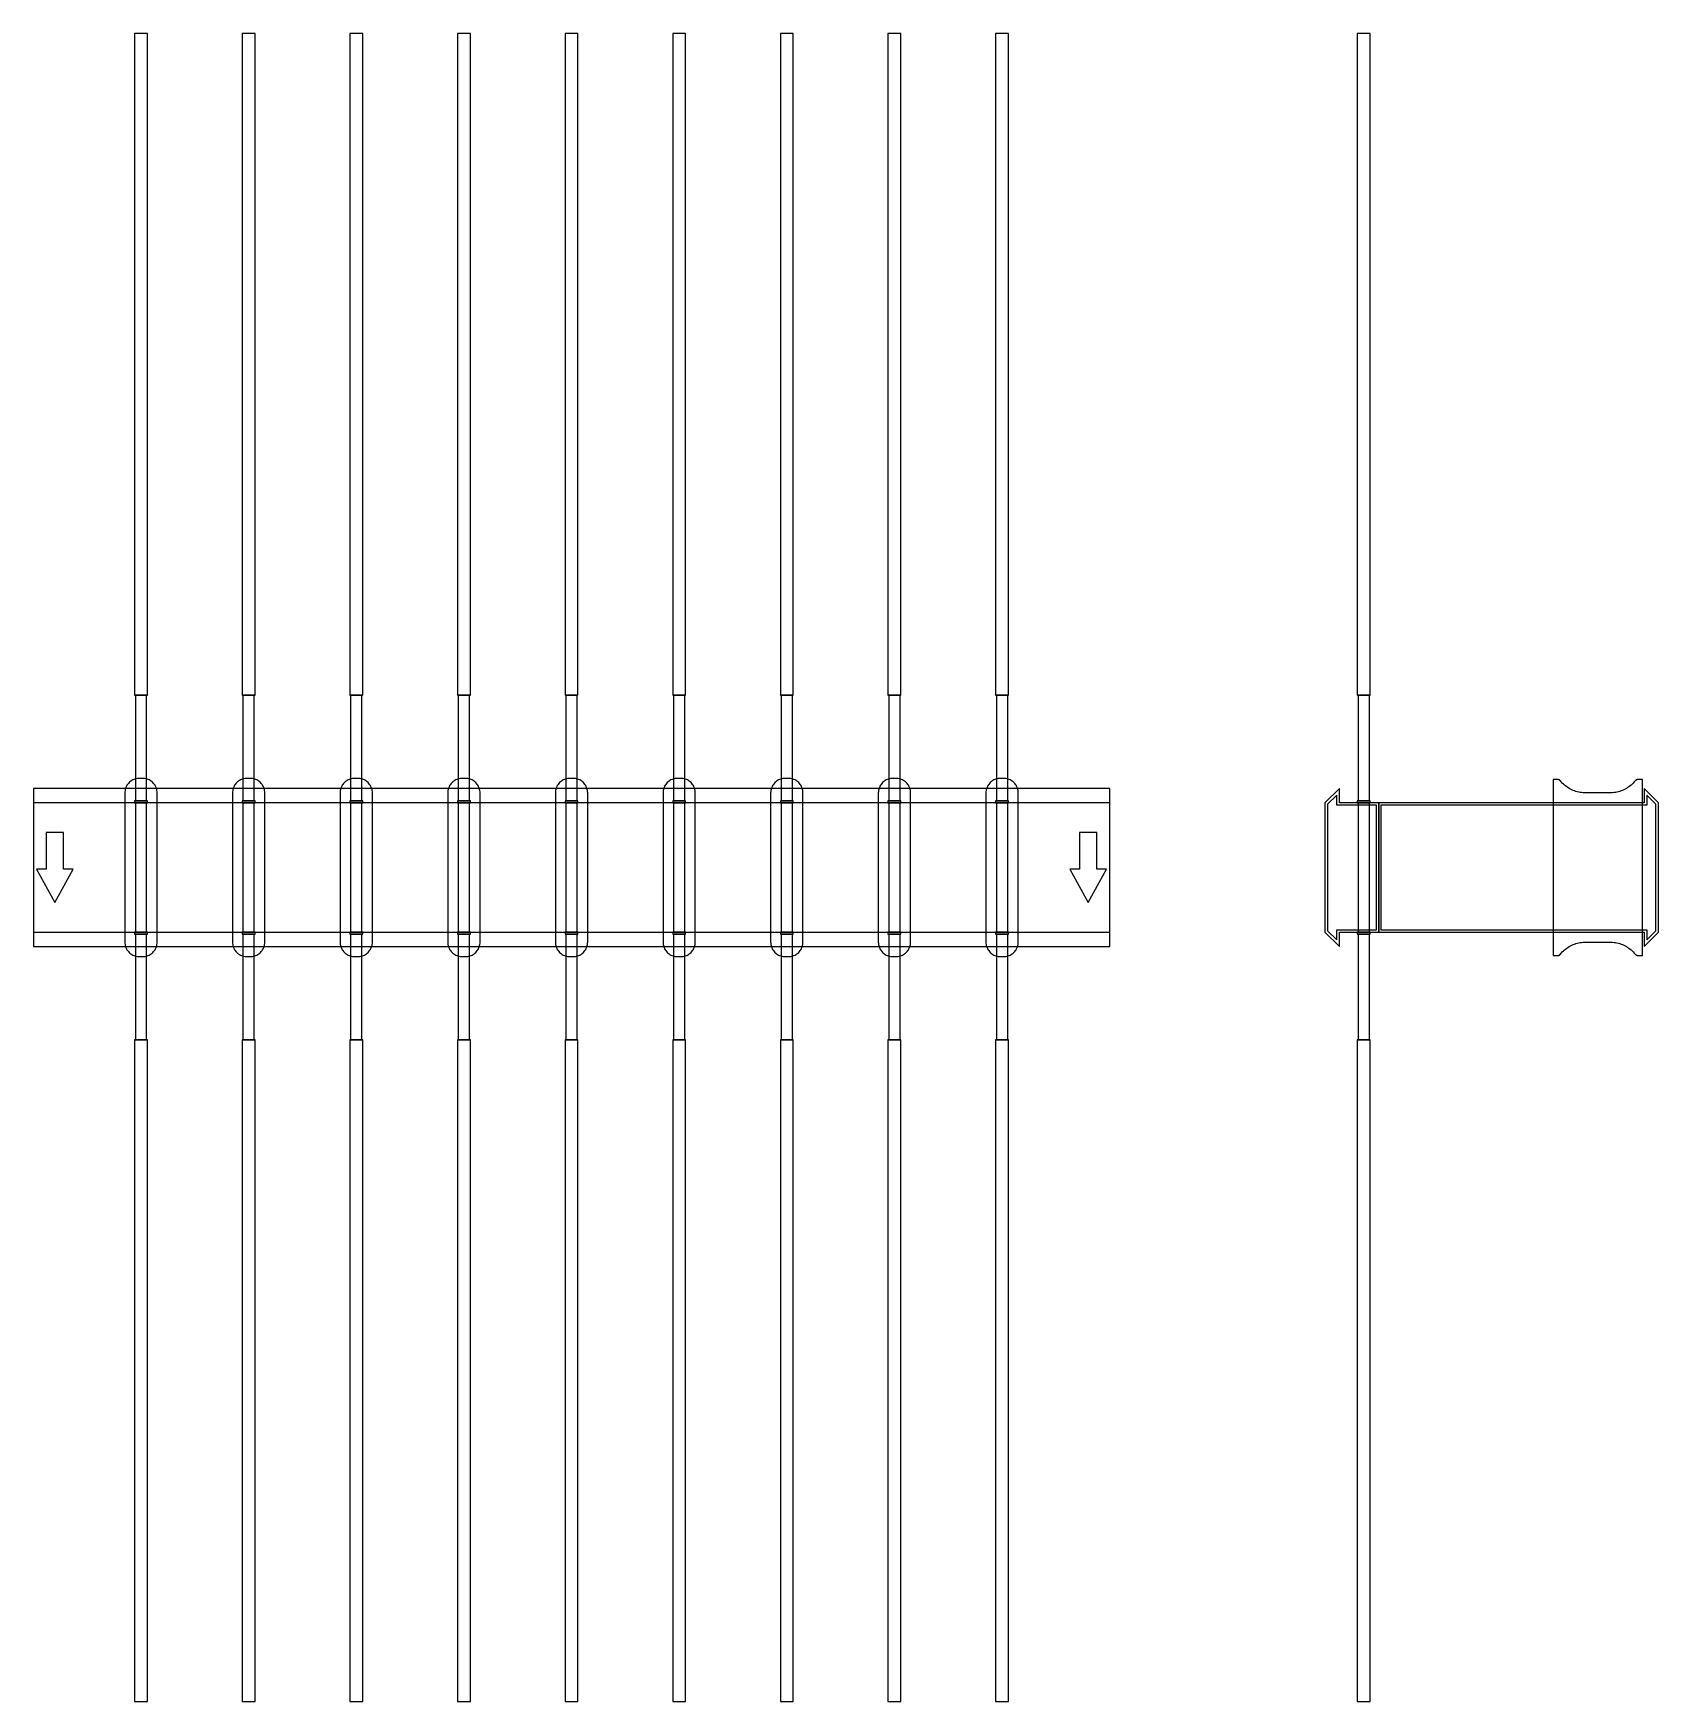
# Model space of a CAD drawing. Extents: x 0 to 1510, y -775 to 775.
import ezdxf

# ---------------------------------------------------------------- set-up
doc = ezdxf.new("R2010")
doc.units = 0
doc.layers.add('Halfen', color=7, linetype='CONTINUOUS')

msp = doc.modelspace()

# ---------------------------------------------------------------- linework, layer by layer
at = {"layer": 'Halfen', "color": 7}
for points in [[(106, 160), (106, 775), (94, 775), (94, 160)], [(206, 160), (206, 775), (194, 775), (194, 160)], [(306, 160), (306, 775), (294, 775), (294, 160)], [(406, 160), (406, 775), (394, 775), (394, 160)], [(506, 160), (506, 775), (494, 775), (494, 160)], [(606, 160), (606, 775), (594, 775), (594, 160)], [(706, 160), (706, 775), (694, 775), (694, 160)], [(806, 160), (806, 775), (794, 775), (794, 160)], [(906, 160), (906, 775), (894, 775), (894, 160)], [(1242, 160), (1242, 775), (1230, 775), (1230, 160)], [(105.25, 62), (105.25, 160), (94.75, 160), (94.75, 62)], [(205.25, 62), (205.25, 160), (194.75, 160), (194.75, 62)], [(305.25, 62), (305.25, 160), (294.75, 160), (294.75, 62)], [(405.25, 62), (405.25, 160), (394.75, 160), (394.75, 62)], [(505.25, 62), (505.25, 160), (494.75, 160), (494.75, 62)], [(605.25, 62), (605.25, 160), (594.75, 160), (594.75, 62)], [(705.25, 62), (705.25, 160), (694.75, 160), (694.75, 62)], [(805.25, 62), (805.25, 160), (794.75, 160), (794.75, 62)], [(905.25, 62), (905.25, 160), (894.75, 160), (894.75, 62)], [(1241.25, 62), (1241.25, 160), (1230.75, 160), (1230.75, 62)], [(115, -69.3), (115, -56.8), (115, 69.3), (114.958, 70.359), (114.834, 71.412), (114.627, 72.452), (114.339, 73.472), (113.972, 74.466), (113.529, 75.429), (113.011, 76.354), (112.422, 77.235), (111.765, 78.068), (111.046, 78.846), (110.268, 79.565), (109.435, 80.222), (108.554, 80.811), (107.629, 81.329), (106.666, 81.772), (105.672, 82.139), (104.652, 82.427), (103.612, 82.634), (102.559, 82.758), (101.5, 82.8), (98.5, 82.8), (97.441, 82.758), (96.388, 82.634), (95.348, 82.427), (94.328, 82.139), (93.334, 81.772), (92.371, 81.329), (91.446, 80.811), (90.565, 80.222), (89.732, 79.565), (88.954, 78.846), (88.235, 78.068), (87.578, 77.235), (86.989, 76.354), (86.471, 75.429), (86.028, 74.466), (85.661, 73.472), (85.373, 72.452), (85.166, 71.412), (85.042, 70.359), (85, 69.3), (85, -56.8), (85, -69.3), (85.042, -70.359), (85.166, -71.412), (85.373, -72.452), (85.661, -73.472), (86.028, -74.466), (86.471, -75.429), (86.989, -76.354), (87.578, -77.235), (88.235, -78.068), (88.954, -78.846), (89.732, -79.565), (90.565, -80.222), (91.446, -80.811), (92.371, -81.329), (93.334, -81.772), (94.328, -82.139), (95.348, -82.427), (96.388, -82.634), (97.441, -82.758), (98.5, -82.8), (101.5, -82.8), (102.559, -82.758), (103.612, -82.634), (104.652, -82.427), (105.672, -82.139), (106.666, -81.772), (107.629, -81.329), (108.554, -80.811), (109.435, -80.222), (110.268, -79.565), (111.046, -78.846), (111.765, -78.068), (112.422, -77.235), (113.011, -76.354), (113.529, -75.429), (113.972, -74.466), (114.339, -73.472), (114.627, -72.452), (114.834, -71.412), (114.958, -70.359), (115, -69.3)], [(215, -69.3), (215, -56.8), (215, 69.3), (214.958, 70.359), (214.834, 71.412), (214.627, 72.452), (214.339, 73.472), (213.972, 74.466), (213.529, 75.429), (213.011, 76.354), (212.422, 77.235), (211.765, 78.068), (211.046, 78.846), (210.268, 79.565), (209.435, 80.222), (208.554, 80.811), (207.629, 81.329), (206.666, 81.772), (205.672, 82.139), (204.652, 82.427), (203.612, 82.634), (202.559, 82.758), (201.5, 82.8), (198.5, 82.8), (197.441, 82.758), (196.388, 82.634), (195.348, 82.427), (194.328, 82.139), (193.334, 81.772), (192.371, 81.329), (191.446, 80.811), (190.565, 80.222), (189.732, 79.565), (188.954, 78.846), (188.235, 78.068), (187.578, 77.235), (186.989, 76.354), (186.471, 75.429), (186.028, 74.466), (185.661, 73.472), (185.373, 72.452), (185.166, 71.412), (185.042, 70.359), (185, 69.3), (185, -56.8), (185, -69.3), (185.042, -70.359), (185.166, -71.412), (185.373, -72.452), (185.661, -73.472), (186.028, -74.466), (186.471, -75.429), (186.989, -76.354), (187.578, -77.235), (188.235, -78.068), (188.954, -78.846), (189.732, -79.565), (190.565, -80.222), (191.446, -80.811), (192.371, -81.329), (193.334, -81.772), (194.328, -82.139), (195.348, -82.427), (196.388, -82.634), (197.441, -82.758), (198.5, -82.8), (201.5, -82.8), (202.559, -82.758), (203.612, -82.634), (204.652, -82.427), (205.672, -82.139), (206.666, -81.772), (207.629, -81.329), (208.554, -80.811), (209.435, -80.222), (210.268, -79.565), (211.046, -78.846), (211.765, -78.068), (212.422, -77.235), (213.011, -76.354), (213.529, -75.429), (213.972, -74.466), (214.339, -73.472), (214.627, -72.452), (214.834, -71.412), (214.958, -70.359), (215, -69.3)], [(315, -69.3), (315, -56.8), (315, 69.3), (314.958, 70.359), (314.834, 71.412), (314.627, 72.452), (314.339, 73.472), (313.972, 74.466), (313.529, 75.429), (313.011, 76.354), (312.422, 77.235), (311.765, 78.068), (311.046, 78.846), (310.268, 79.565), (309.435, 80.222), (308.554, 80.811), (307.629, 81.329), (306.666, 81.772), (305.672, 82.139), (304.652, 82.427), (303.612, 82.634), (302.559, 82.758), (301.5, 82.8), (298.5, 82.8), (297.441, 82.758), (296.388, 82.634), (295.348, 82.427), (294.328, 82.139), (293.334, 81.772), (292.371, 81.329), (291.446, 80.811), (290.565, 80.222), (289.732, 79.565), (288.954, 78.846), (288.235, 78.068), (287.578, 77.235), (286.989, 76.354), (286.471, 75.429), (286.028, 74.466), (285.661, 73.472), (285.373, 72.452), (285.166, 71.412), (285.042, 70.359), (285, 69.3), (285, -56.8), (285, -69.3), (285.042, -70.359), (285.166, -71.412), (285.373, -72.452), (285.661, -73.472), (286.028, -74.466), (286.471, -75.429), (286.989, -76.354), (287.578, -77.235), (288.235, -78.068), (288.954, -78.846), (289.732, -79.565), (290.565, -80.222), (291.446, -80.811), (292.371, -81.329), (293.334, -81.772), (294.328, -82.139), (295.348, -82.427), (296.388, -82.634), (297.441, -82.758), (298.5, -82.8), (301.5, -82.8), (302.559, -82.758), (303.612, -82.634), (304.652, -82.427), (305.672, -82.139), (306.666, -81.772), (307.629, -81.329), (308.554, -80.811), (309.435, -80.222), (310.268, -79.565), (311.046, -78.846), (311.765, -78.068), (312.422, -77.235), (313.011, -76.354), (313.529, -75.429), (313.972, -74.466), (314.339, -73.472), (314.627, -72.452), (314.834, -71.412), (314.958, -70.359), (315, -69.3)], [(415, -69.3), (415, -56.8), (415, 69.3), (414.958, 70.359), (414.834, 71.412), (414.627, 72.452), (414.339, 73.472), (413.972, 74.466), (413.529, 75.429), (413.011, 76.354), (412.422, 77.235), (411.765, 78.068), (411.046, 78.846), (410.268, 79.565), (409.435, 80.222), (408.554, 80.811), (407.629, 81.329), (406.666, 81.772), (405.672, 82.139), (404.652, 82.427), (403.612, 82.634), (402.559, 82.758), (401.5, 82.8), (398.5, 82.8), (397.441, 82.758), (396.388, 82.634), (395.348, 82.427), (394.328, 82.139), (393.334, 81.772), (392.371, 81.329), (391.446, 80.811), (390.565, 80.222), (389.732, 79.565), (388.954, 78.846), (388.235, 78.068), (387.578, 77.235), (386.989, 76.354), (386.471, 75.429), (386.028, 74.466), (385.661, 73.472), (385.373, 72.452), (385.166, 71.412), (385.042, 70.359), (385, 69.3), (385, -56.8), (385, -69.3), (385.042, -70.359), (385.166, -71.412), (385.373, -72.452), (385.661, -73.472), (386.028, -74.466), (386.471, -75.429), (386.989, -76.354), (387.578, -77.235), (388.235, -78.068), (388.954, -78.846), (389.732, -79.565), (390.565, -80.222), (391.446, -80.811), (392.371, -81.329), (393.334, -81.772), (394.328, -82.139), (395.348, -82.427), (396.388, -82.634), (397.441, -82.758), (398.5, -82.8), (401.5, -82.8), (402.559, -82.758), (403.612, -82.634), (404.652, -82.427), (405.672, -82.139), (406.666, -81.772), (407.629, -81.329), (408.554, -80.811), (409.435, -80.222), (410.268, -79.565), (411.046, -78.846), (411.765, -78.068), (412.422, -77.235), (413.011, -76.354), (413.529, -75.429), (413.972, -74.466), (414.339, -73.472), (414.627, -72.452), (414.834, -71.412), (414.958, -70.359), (415, -69.3)], [(515, -69.3), (515, -56.8), (515, 69.3), (514.958, 70.359), (514.834, 71.412), (514.627, 72.452), (514.339, 73.472), (513.972, 74.466), (513.529, 75.429), (513.011, 76.354), (512.422, 77.235), (511.765, 78.068), (511.046, 78.846), (510.268, 79.565), (509.435, 80.222), (508.554, 80.811), (507.629, 81.329), (506.666, 81.772), (505.672, 82.139), (504.652, 82.427), (503.612, 82.634), (502.559, 82.758), (501.5, 82.8), (498.5, 82.8), (497.441, 82.758), (496.388, 82.634), (495.348, 82.427), (494.328, 82.139), (493.334, 81.772), (492.371, 81.329), (491.446, 80.811), (490.565, 80.222), (489.732, 79.565), (488.954, 78.846), (488.235, 78.068), (487.578, 77.235), (486.989, 76.354), (486.471, 75.429), (486.028, 74.466), (485.661, 73.472), (485.373, 72.452), (485.166, 71.412), (485.042, 70.359), (485, 69.3), (485, -56.8), (485, -69.3), (485.042, -70.359), (485.166, -71.412), (485.373, -72.452), (485.661, -73.472), (486.028, -74.466), (486.471, -75.429), (486.989, -76.354), (487.578, -77.235), (488.235, -78.068), (488.954, -78.846), (489.732, -79.565), (490.565, -80.222), (491.446, -80.811), (492.371, -81.329), (493.334, -81.772), (494.328, -82.139), (495.348, -82.427), (496.388, -82.634), (497.441, -82.758), (498.5, -82.8), (501.5, -82.8), (502.559, -82.758), (503.612, -82.634), (504.652, -82.427), (505.672, -82.139), (506.666, -81.772), (507.629, -81.329), (508.554, -80.811), (509.435, -80.222), (510.268, -79.565), (511.046, -78.846), (511.765, -78.068), (512.422, -77.235), (513.011, -76.354), (513.529, -75.429), (513.972, -74.466), (514.339, -73.472), (514.627, -72.452), (514.834, -71.412), (514.958, -70.359), (515, -69.3)], [(615, -69.3), (615, -56.8), (615, 69.3), (614.958, 70.359), (614.834, 71.412), (614.627, 72.452), (614.339, 73.472), (613.972, 74.466), (613.529, 75.429), (613.011, 76.354), (612.422, 77.235), (611.765, 78.068), (611.046, 78.846), (610.268, 79.565), (609.435, 80.222), (608.554, 80.811), (607.629, 81.329), (606.666, 81.772), (605.672, 82.139), (604.652, 82.427), (603.612, 82.634), (602.559, 82.758), (601.5, 82.8), (598.5, 82.8), (597.441, 82.758), (596.388, 82.634), (595.348, 82.427), (594.328, 82.139), (593.334, 81.772), (592.371, 81.329), (591.446, 80.811), (590.565, 80.222), (589.732, 79.565), (588.954, 78.846), (588.235, 78.068), (587.578, 77.235), (586.989, 76.354), (586.471, 75.429), (586.028, 74.466), (585.661, 73.472), (585.373, 72.452), (585.166, 71.412), (585.042, 70.359), (585, 69.3), (585, -56.8), (585, -69.3), (585.042, -70.359), (585.166, -71.412), (585.373, -72.452), (585.661, -73.472), (586.028, -74.466), (586.471, -75.429), (586.989, -76.354), (587.578, -77.235), (588.235, -78.068), (588.954, -78.846), (589.732, -79.565), (590.565, -80.222), (591.446, -80.811), (592.371, -81.329), (593.334, -81.772), (594.328, -82.139), (595.348, -82.427), (596.388, -82.634), (597.441, -82.758), (598.5, -82.8), (601.5, -82.8), (602.559, -82.758), (603.612, -82.634), (604.652, -82.427), (605.672, -82.139), (606.666, -81.772), (607.629, -81.329), (608.554, -80.811), (609.435, -80.222), (610.268, -79.565), (611.046, -78.846), (611.765, -78.068), (612.422, -77.235), (613.011, -76.354), (613.529, -75.429), (613.972, -74.466), (614.339, -73.472), (614.627, -72.452), (614.834, -71.412), (614.958, -70.359), (615, -69.3)], [(715, -69.3), (715, -56.8), (715, 69.3), (714.958, 70.359), (714.834, 71.412), (714.627, 72.452), (714.339, 73.472), (713.972, 74.466), (713.529, 75.429), (713.011, 76.354), (712.422, 77.235), (711.765, 78.068), (711.046, 78.846), (710.268, 79.565), (709.435, 80.222), (708.554, 80.811), (707.629, 81.329), (706.666, 81.772), (705.672, 82.139), (704.652, 82.427), (703.612, 82.634), (702.559, 82.758), (701.5, 82.8), (698.5, 82.8), (697.441, 82.758), (696.388, 82.634), (695.348, 82.427), (694.328, 82.139), (693.334, 81.772), (692.371, 81.329), (691.446, 80.811), (690.565, 80.222), (689.732, 79.565), (688.954, 78.846), (688.235, 78.068), (687.578, 77.235), (686.989, 76.354), (686.471, 75.429), (686.028, 74.466), (685.661, 73.472), (685.373, 72.452), (685.166, 71.412), (685.042, 70.359), (685, 69.3), (685, -56.8), (685, -69.3), (685.042, -70.359), (685.166, -71.412), (685.373, -72.452), (685.661, -73.472), (686.028, -74.466), (686.471, -75.429), (686.989, -76.354), (687.578, -77.235), (688.235, -78.068), (688.954, -78.846), (689.732, -79.565), (690.565, -80.222), (691.446, -80.811), (692.371, -81.329), (693.334, -81.772), (694.328, -82.139), (695.348, -82.427), (696.388, -82.634), (697.441, -82.758), (698.5, -82.8), (701.5, -82.8), (702.559, -82.758), (703.612, -82.634), (704.652, -82.427), (705.672, -82.139), (706.666, -81.772), (707.629, -81.329), (708.554, -80.811), (709.435, -80.222), (710.268, -79.565), (711.046, -78.846), (711.765, -78.068), (712.422, -77.235), (713.011, -76.354), (713.529, -75.429), (713.972, -74.466), (714.339, -73.472), (714.627, -72.452), (714.834, -71.412), (714.958, -70.359), (715, -69.3)], [(815, -69.3), (815, -56.8), (815, 69.3), (814.958, 70.359), (814.834, 71.412), (814.627, 72.452), (814.339, 73.472), (813.972, 74.466), (813.529, 75.429), (813.011, 76.354), (812.422, 77.235), (811.765, 78.068), (811.046, 78.846), (810.268, 79.565), (809.435, 80.222), (808.554, 80.811), (807.629, 81.329), (806.666, 81.772), (805.672, 82.139), (804.652, 82.427), (803.612, 82.634), (802.559, 82.758), (801.5, 82.8), (798.5, 82.8), (797.441, 82.758), (796.388, 82.634), (795.348, 82.427), (794.328, 82.139), (793.334, 81.772), (792.371, 81.329), (791.446, 80.811), (790.565, 80.222), (789.732, 79.565), (788.954, 78.846), (788.235, 78.068), (787.578, 77.235), (786.989, 76.354), (786.471, 75.429), (786.028, 74.466), (785.661, 73.472), (785.373, 72.452), (785.166, 71.412), (785.042, 70.359), (785, 69.3), (785, -56.8), (785, -69.3), (785.042, -70.359), (785.166, -71.412), (785.373, -72.452), (785.661, -73.472), (786.028, -74.466), (786.471, -75.429), (786.989, -76.354), (787.578, -77.235), (788.235, -78.068), (788.954, -78.846), (789.732, -79.565), (790.565, -80.222), (791.446, -80.811), (792.371, -81.329), (793.334, -81.772), (794.328, -82.139), (795.348, -82.427), (796.388, -82.634), (797.441, -82.758), (798.5, -82.8), (801.5, -82.8), (802.559, -82.758), (803.612, -82.634), (804.652, -82.427), (805.672, -82.139), (806.666, -81.772), (807.629, -81.329), (808.554, -80.811), (809.435, -80.222), (810.268, -79.565), (811.046, -78.846), (811.765, -78.068), (812.422, -77.235), (813.011, -76.354), (813.529, -75.429), (813.972, -74.466), (814.339, -73.472), (814.627, -72.452), (814.834, -71.412), (814.958, -70.359), (815, -69.3)], [(915, -69.3), (915, -56.8), (915, 69.3), (914.958, 70.359), (914.834, 71.412), (914.627, 72.452), (914.339, 73.472), (913.972, 74.466), (913.529, 75.429), (913.011, 76.354), (912.422, 77.235), (911.765, 78.068), (911.046, 78.846), (910.268, 79.565), (909.435, 80.222), (908.554, 80.811), (907.629, 81.329), (906.666, 81.772), (905.672, 82.139), (904.652, 82.427), (903.612, 82.634), (902.559, 82.758), (901.5, 82.8), (898.5, 82.8), (897.441, 82.758), (896.388, 82.634), (895.348, 82.427), (894.328, 82.139), (893.334, 81.772), (892.371, 81.329), (891.446, 80.811), (890.565, 80.222), (889.732, 79.565), (888.954, 78.846), (888.235, 78.068), (887.578, 77.235), (886.989, 76.354), (886.471, 75.429), (886.028, 74.466), (885.661, 73.472), (885.373, 72.452), (885.166, 71.412), (885.042, 70.359), (885, 69.3), (885, -56.8), (885, -69.3), (885.042, -70.359), (885.166, -71.412), (885.373, -72.452), (885.661, -73.472), (886.028, -74.466), (886.471, -75.429), (886.989, -76.354), (887.578, -77.235), (888.235, -78.068), (888.954, -78.846), (889.732, -79.565), (890.565, -80.222), (891.446, -80.811), (892.371, -81.329), (893.334, -81.772), (894.328, -82.139), (895.348, -82.427), (896.388, -82.634), (897.441, -82.758), (898.5, -82.8), (901.5, -82.8), (902.559, -82.758), (903.612, -82.634), (904.652, -82.427), (905.672, -82.139), (906.666, -81.772), (907.629, -81.329), (908.554, -80.811), (909.435, -80.222), (910.268, -79.565), (911.046, -78.846), (911.765, -78.068), (912.422, -77.235), (913.011, -76.354), (913.529, -75.429), (913.972, -74.466), (914.339, -73.472), (914.627, -72.452), (914.834, -71.412), (914.958, -70.359), (915, -69.3)], [(1495, -81.8), (1495, 81.8), (1491, 81.8), (1490.846, 81.797), (1490.691, 81.786), (1490.538, 81.769), (1490.385, 81.746), (1490.234, 81.715), (1490.084, 81.678), (1489.936, 81.634), (1489.789, 81.584), (1489.646, 81.527), (1489.505, 81.464), (1489.366, 81.395), (1489.231, 81.32), (1489.1, 81.239), (1488.972, 81.153), (1488.848, 81.06), (1488.728, 80.963), (1488.613, 80.86), (1488.502, 80.752), (1488.397, 80.639), (1488.296, 80.522), (1487.41, 79.491), (1486.479, 78.5), (1485.505, 77.551), (1484.491, 76.646), (1483.437, 75.787), (1482.347, 74.975), (1481.222, 74.211), (1480.064, 73.499), (1478.876, 72.838), (1477.66, 72.23), (1476.418, 71.676), (1475.153, 71.178), (1473.867, 70.736), (1472.563, 70.351), (1471.243, 70.024), (1469.911, 69.756), (1468.567, 69.547), (1467.216, 69.397), (1465.859, 69.307), (1464.5, 69.277), (1442.5, 69.277), (1441.141, 69.307), (1439.784, 69.397), (1438.433, 69.547), (1437.089, 69.756), (1435.757, 70.024), (1434.437, 70.351), (1433.133, 70.736), (1431.847, 71.178), (1430.582, 71.676), (1429.34, 72.23), (1428.124, 72.838), (1426.936, 73.499), (1425.778, 74.211), (1424.653, 74.975), (1423.563, 75.787), (1422.509, 76.646), (1421.495, 77.551), (1420.521, 78.5), (1419.59, 79.491), (1418.704, 80.522), (1418.603, 80.639), (1418.498, 80.752), (1418.387, 80.86), (1418.272, 80.963), (1418.152, 81.06), (1418.028, 81.153), (1417.9, 81.239), (1417.769, 81.32), (1417.634, 81.395), (1417.495, 81.464), (1417.354, 81.527), (1417.211, 81.584), (1417.064, 81.634), (1416.916, 81.678), (1416.766, 81.715), (1416.615, 81.746), (1416.462, 81.769), (1416.309, 81.786), (1416.154, 81.797), (1416, 81.8), (1412, 81.8), (1412, -81.8), (1416, -81.8), (1416.154, -81.797), (1416.309, -81.786), (1416.462, -81.769), (1416.615, -81.746), (1416.766, -81.715), (1416.916, -81.678), (1417.064, -81.634), (1417.211, -81.584), (1417.354, -81.527), (1417.495, -81.464), (1417.634, -81.395), (1417.769, -81.32), (1417.9, -81.239), (1418.028, -81.153), (1418.152, -81.06), (1418.272, -80.963), (1418.387, -80.86), (1418.498, -80.752), (1418.603, -80.639), (1418.704, -80.522), (1419.59, -79.491), (1420.521, -78.5), (1421.495, -77.551), (1422.509, -76.646), (1423.563, -75.787), (1424.653, -74.975), (1425.778, -74.211), (1426.936, -73.499), (1428.124, -72.838), (1429.34, -72.23), (1430.582, -71.676), (1431.847, -71.178), (1433.133, -70.736), (1434.437, -70.351), (1435.757, -70.024), (1437.089, -69.756), (1438.433, -69.547), (1439.784, -69.397), (1441.141, -69.307), (1442.5, -69.277), (1464.5, -69.277), (1465.859, -69.307), (1467.216, -69.397), (1468.567, -69.547), (1469.911, -69.756), (1471.243, -70.024), (1472.563, -70.351), (1473.867, -70.736), (1475.153, -71.178), (1476.418, -71.676), (1477.66, -72.23), (1478.876, -72.838), (1480.064, -73.499), (1481.222, -74.211), (1482.347, -74.975), (1483.437, -75.787), (1484.491, -76.646), (1485.505, -77.551), (1486.479, -78.5), (1487.41, -79.491), (1488.296, -80.522), (1488.397, -80.639), (1488.502, -80.752), (1488.613, -80.86), (1488.728, -80.963), (1488.848, -81.06), (1488.972, -81.153), (1489.1, -81.239), (1489.231, -81.32), (1489.366, -81.395), (1489.505, -81.464), (1489.646, -81.527), (1489.789, -81.584), (1489.936, -81.634), (1490.084, -81.678), (1490.234, -81.715), (1490.385, -81.746), (1490.538, -81.769), (1490.691, -81.786), (1490.846, -81.797), (1491, -81.8)], [(0, -73.5), (1000, -73.5), (1000, 73.5), (0, 73.5)], [(106, 60), (106, 62), (94, 62), (94, 60)], [(206, 60), (206, 62), (194, 62), (194, 60)], [(306, 60), (306, 62), (294, 62), (294, 60)], [(406, 60), (406, 62), (394, 62), (394, 60)], [(506, 60), (506, 62), (494, 62), (494, 60)], [(606, 60), (606, 62), (594, 62), (594, 60)], [(706, 60), (706, 62), (694, 62), (694, 60)], [(806, 60), (806, 62), (794, 62), (794, 60)], [(906, 60), (906, 62), (894, 62), (894, 60)], [(1250, -60), (1250, 60), (1213.5, 60), (1213.5, 73.5), (1200, 60), (1200, -60), (1213.5, -73.5), (1213.5, -60)], [(1248, -58), (1248, 58), (1211, 58), (1211, 67.25), (1202.5, 58.75), (1202.5, -58.75), (1211, -67.25), (1211, -58)], [(1242, 60), (1242, 62), (1230, 62), (1230, 60)], [(1510, -60), (1510, 60), (1496.5, 73.5), (1496.5, 60), (1250, 60), (1250, -60), (1496.5, -60), (1496.5, -73.5)], [(1507.5, -58.75), (1507.5, 58.75), (1499, 67.25), (1499, 58), (1252, 58), (1252, -58), (1499, -58), (1499, -67.25)], [(0, -60), (1000, -60), (1000, 60), (0, 60)], [(105.25, -60), (105.25, 60), (94.75, 60), (94.75, -60)], [(205.25, -60), (205.25, 60), (194.75, 60), (194.75, -60)], [(305.25, -60), (305.25, 60), (294.75, 60), (294.75, -60)], [(405.25, -60), (405.25, 60), (394.75, 60), (394.75, -60)], [(505.25, -60), (505.25, 60), (494.75, 60), (494.75, -60)], [(605.25, -60), (605.25, 60), (594.75, 60), (594.75, -60)], [(705.25, -60), (705.25, 60), (694.75, 60), (694.75, -60)], [(805.25, -60), (805.25, 60), (794.75, 60), (794.75, -60)], [(905.25, -60), (905.25, 60), (894.75, 60), (894.75, -60)], [(1241.25, -60), (1241.25, 60), (1230.75, 60), (1230.75, -60)], [(20, -32.5), (37, -1.5), (28, -1.5), (28, 32.5), (12, 32.5), (12, -1.5), (3, -1.5)], [(980, -32.5), (997, -1.5), (988, -1.5), (988, 32.5), (972, 32.5), (972, -1.5), (963, -1.5)], [(106, -62), (106, -60), (94, -60), (94, -62)], [(105.25, -160), (105.25, -62), (94.75, -62), (94.75, -160)], [(206, -62), (206, -60), (194, -60), (194, -62)], [(205.25, -160), (205.25, -62), (194.75, -62), (194.75, -160)], [(306, -62), (306, -60), (294, -60), (294, -62)], [(305.25, -160), (305.25, -62), (294.75, -62), (294.75, -160)], [(406, -62), (406, -60), (394, -60), (394, -62)], [(405.25, -160), (405.25, -62), (394.75, -62), (394.75, -160)], [(506, -62), (506, -60), (494, -60), (494, -62)], [(505.25, -160), (505.25, -62), (494.75, -62), (494.75, -160)], [(606, -62), (606, -60), (594, -60), (594, -62)], [(605.25, -160), (605.25, -62), (594.75, -62), (594.75, -160)], [(706, -62), (706, -60), (694, -60), (694, -62)], [(705.25, -160), (705.25, -62), (694.75, -62), (694.75, -160)], [(806, -62), (806, -60), (794, -60), (794, -62)], [(805.25, -160), (805.25, -62), (794.75, -62), (794.75, -160)], [(906, -62), (906, -60), (894, -60), (894, -62)], [(905.25, -160), (905.25, -62), (894.75, -62), (894.75, -160)], [(1242, -62), (1242, -60), (1230, -60), (1230, -62)], [(1241.25, -160), (1241.25, -62), (1230.75, -62), (1230.75, -160)], [(106, -775), (106, -160), (94, -160), (94, -775)], [(206, -775), (206, -160), (194, -160), (194, -775)], [(306, -775), (306, -160), (294, -160), (294, -775)], [(406, -775), (406, -160), (394, -160), (394, -775)], [(506, -775), (506, -160), (494, -160), (494, -775)], [(606, -775), (606, -160), (594, -160), (594, -775)], [(706, -775), (706, -160), (694, -160), (694, -775)], [(806, -775), (806, -160), (794, -160), (794, -775)], [(906, -775), (906, -160), (894, -160), (894, -775)], [(1242, -775), (1242, -160), (1230, -160), (1230, -775)]]:
    msp.add_lwpolyline(points, close=True, dxfattribs=at)

doc.saveas('drawing.dxf')
